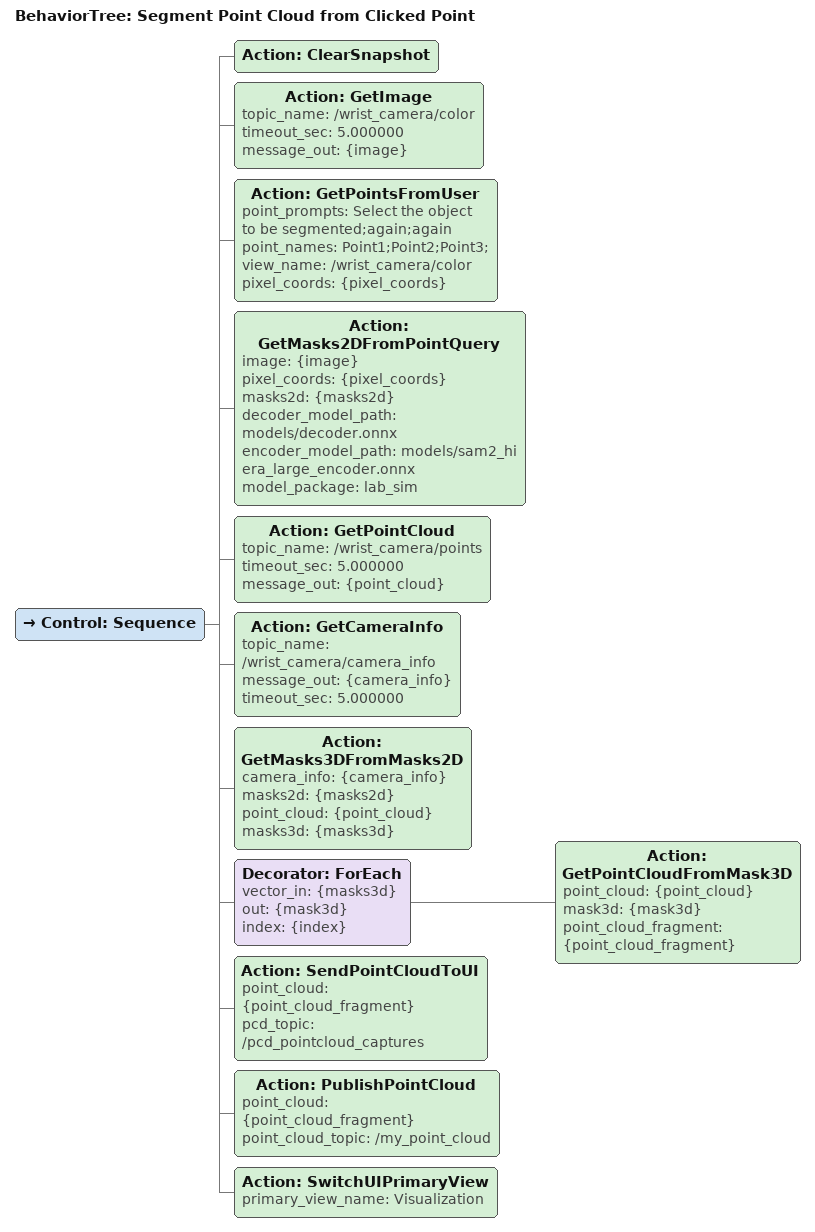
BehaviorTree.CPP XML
<?xml version='1.0' encoding='utf-8'?>
<root BTCPP_format="4" main_tree_to_execute="Segment Point Cloud from Clicked Point">
  <BehaviorTree ID="Segment Point Cloud from Clicked Point" _description="Captures a point cloud and requests the user to click an object in the image to be segmented. The point cloud is then filtered to only include the selected object.">
    <Control ID="Sequence">
      <Action ID="ClearSnapshot"/>
      <Action ID="GetImage" topic_name="/wrist_camera/color" timeout_sec="5.000000" message_out="{image}"/>
      <Action ID="GetPointsFromUser" point_prompts="Select the object to be segmented;again;again" point_names="Point1;Point2;Point3;" view_name="/wrist_camera/color" pixel_coords="{pixel_coords}"/>
      <Action ID="GetMasks2DFromPointQuery" image="{image}" pixel_coords="{pixel_coords}" masks2d="{masks2d}" decoder_model_path="models/decoder.onnx" encoder_model_path="models/sam2_hiera_large_encoder.onnx" model_package="lab_sim"/>
      <Action ID="GetPointCloud" topic_name="/wrist_camera/points" timeout_sec="5.000000" message_out="{point_cloud}"/>
      <Action ID="GetCameraInfo" topic_name="/wrist_camera/camera_info" message_out="{camera_info}" timeout_sec="5.000000"/>
      <Action ID="GetMasks3DFromMasks2D" camera_info="{camera_info}" masks2d="{masks2d}" point_cloud="{point_cloud}" masks3d="{masks3d}"/>
      <Decorator ID="ForEach" vector_in="{masks3d}" out="{mask3d}" index="{index}">
        <Action ID="GetPointCloudFromMask3D" point_cloud="{point_cloud}" mask3d="{mask3d}" point_cloud_fragment="{point_cloud_fragment}"/>
      </Decorator>
      <Action ID="SendPointCloudToUI" point_cloud="{point_cloud_fragment}" pcd_topic="/pcd_pointcloud_captures"/>
      <Action ID="PublishPointCloud" point_cloud="{point_cloud_fragment}" point_cloud_topic="/my_point_cloud"/>
      <Action ID="SwitchUIPrimaryView" primary_view_name="Visualization"/>
    </Control>
  </BehaviorTree>
</root>
